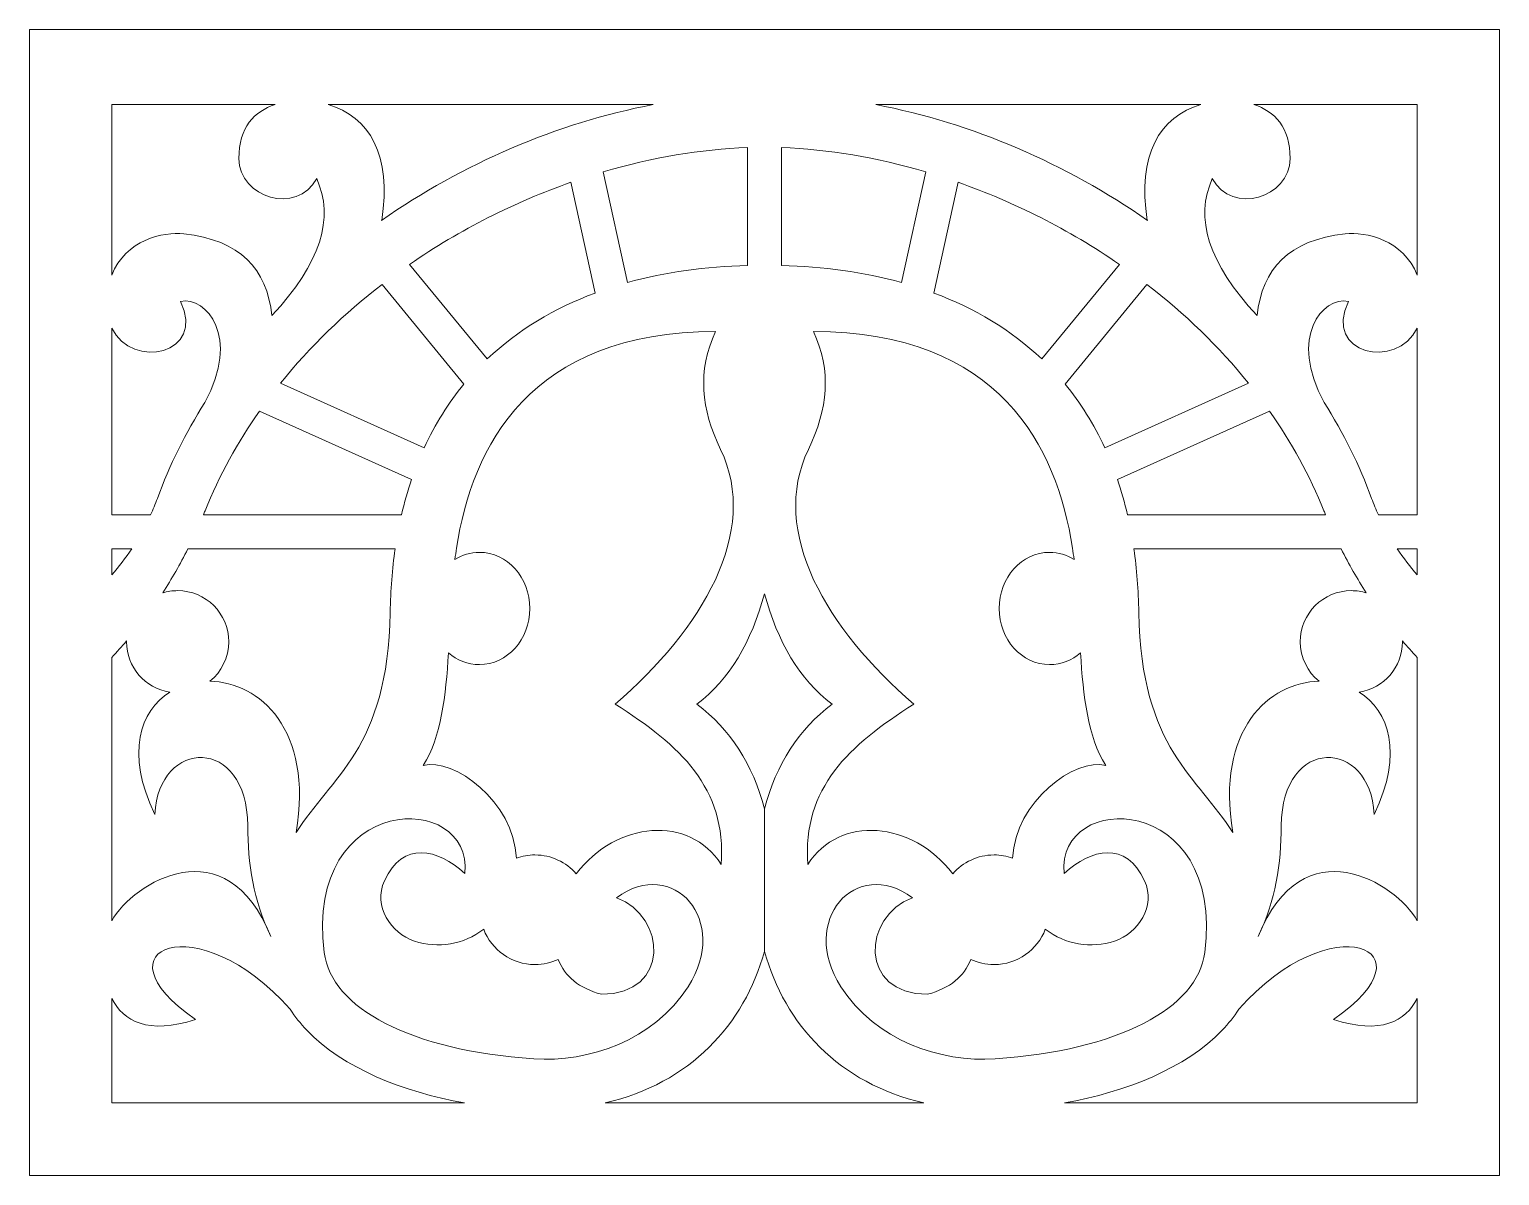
# Model space of a CAD drawing. Header units: centimetres. Extents: x -40.3 to 9.9, y -20.4 to 19.9.
# Drawn here: x -26.46 to -15.98, y -14.97 to -6.79 of the extents above; entities that cross this region are included whole.
import ezdxf

# ---------------------------------------------------------------- set-up
doc = ezdxf.new("R2010")
doc.units = ezdxf.units.CM
doc.header["$MEASUREMENT"] = 0
doc.layers.add('layer 2', color=7, linetype='Continuous', plot=False)

msp = doc.modelspace()

# ---------------------------------------------------------------- linework, layer by layer
at = {"layer": 'layer 2', "color": 254, "lineweight": 9}
for points, knots in [([(-21.2248, -14.96773), (-21.2248, -14.96773), (-26.46478, -14.96773), (-26.46478, -14.96773), (-26.46478, -14.96773), (-26.46478, -14.96773), (-26.46478, -6.79479), (-26.46478, -6.79479), (-26.46478, -6.79479), (-26.46478, -6.79479), (-15.98481, -6.79479), (-15.98481, -6.79479), (-15.98481, -6.79479), (-15.98481, -6.79479), (-15.98481, -14.96773), (-15.98481, -14.96773), (-15.98481, -14.96773), (-15.98481, -14.96773), (-21.2248, -14.96773), (-21.2248, -14.96773)], [0, 0, 0, 0, 0.16666667, 0.16666667, 0.16666667, 0.16666667, 0.33333333, 0.33333333, 0.33333333, 0.33333333, 0.5, 0.5, 0.5, 0.5, 0.66666667, 0.66666667, 0.66666667, 0.66666667, 1, 1, 1, 1]), ([(-24.71352, -7.33129), (-24.71352, -7.33129), (-25.87808, -7.33129), (-25.87808, -7.33129), (-25.87808, -7.33129), (-25.87808, -7.33129), (-25.87808, -8.54718), (-25.87808, -8.54718), (-25.87808, -8.54718), (-25.78043, -8.2954), (-25.50995, -8.23631), (-25.36493, -8.25232), (-25.36493, -8.25232), (-24.95937, -8.29709), (-24.77332, -8.5022), (-24.73596, -8.83554), (-24.73596, -8.83554), (-24.38784, -8.46163), (-24.28895, -8.13757), (-24.41708, -7.85887), (-24.41708, -7.85887), (-24.55759, -8.11947), (-24.96985, -7.9967), (-24.97147, -7.71582), (-24.97147, -7.71582), (-24.97278, -7.49198), (-24.85929, -7.37782), (-24.71352, -7.33129)], [0, 0, 0, 0, 0.125, 0.125, 0.125, 0.125, 0.25, 0.25, 0.25, 0.25, 0.375, 0.375, 0.375, 0.375, 0.5, 0.5, 0.5, 0.5, 0.625, 0.625, 0.625, 0.625, 0.75, 0.75, 0.75, 0.75, 1, 1, 1, 1]), ([(-22.01798, -7.33129), (-22.01798, -7.33129), (-24.33584, -7.33129), (-24.33584, -7.33129), (-24.33584, -7.33129), (-24.04173, -7.4137), (-23.87966, -7.69377), (-23.95314, -8.1563), (-23.95314, -8.1563), (-23.95314, -8.1563), (-23.95378, -8.15693), (-23.95378, -8.15693), (-23.95378, -8.15693), (-23.37663, -7.75307), (-22.70675, -7.46157), (-22.01798, -7.33129)], [0, 0, 0, 0, 0.2, 0.2, 0.2, 0.2, 0.4, 0.4, 0.4, 0.4, 0.6, 0.6, 0.6, 0.6, 1, 1, 1, 1]), ([(-20.43161, -7.33129), (-20.43161, -7.33129), (-18.11375, -7.33129), (-18.11375, -7.33129), (-18.11375, -7.33129), (-18.40787, -7.4137), (-18.56993, -7.69377), (-18.49645, -8.1563), (-18.49645, -8.1563), (-18.49645, -8.1563), (-18.49581, -8.15693), (-18.49581, -8.15693), (-18.49581, -8.15693), (-19.07296, -7.75307), (-19.74285, -7.46157), (-20.43161, -7.33129)], [0, 0, 0, 0, 0.2, 0.2, 0.2, 0.2, 0.4, 0.4, 0.4, 0.4, 0.6, 0.6, 0.6, 0.6, 1, 1, 1, 1]), ([(-17.73611, -7.33129), (-17.73611, -7.33129), (-16.57152, -7.33129), (-16.57152, -7.33129), (-16.57152, -7.33129), (-16.57152, -7.33129), (-16.57152, -8.54718), (-16.57152, -8.54718), (-16.57152, -8.54718), (-16.66917, -8.2954), (-16.93964, -8.23631), (-17.08467, -8.25232), (-17.08467, -8.25232), (-17.49026, -8.29709), (-17.67628, -8.5022), (-17.71363, -8.83554), (-17.71363, -8.83554), (-18.06179, -8.46163), (-18.16064, -8.13757), (-18.03251, -7.85887), (-18.03251, -7.85887), (-17.892, -8.11947), (-17.47974, -7.9967), (-17.47812, -7.71582), (-17.47812, -7.71582), (-17.47681, -7.49198), (-17.5903, -7.37782), (-17.73611, -7.33129)], [0, 0, 0, 0, 0.125, 0.125, 0.125, 0.125, 0.25, 0.25, 0.25, 0.25, 0.375, 0.375, 0.375, 0.375, 0.5, 0.5, 0.5, 0.5, 0.625, 0.625, 0.625, 0.625, 0.75, 0.75, 0.75, 0.75, 1, 1, 1, 1]), ([(-21.34587, -8.47761), (-21.64291, -8.48586), (-21.93159, -8.52502), (-22.20146, -8.59995), (-22.20146, -8.59995), (-22.20146, -8.59995), (-22.37369, -7.81026), (-22.37369, -7.81026), (-22.37369, -7.81026), (-22.02673, -7.70795), (-21.67854, -7.64918), (-21.34598, -7.63761), (-21.34598, -7.63761), (-21.34598, -7.63761), (-21.34587, -8.47761), (-21.34587, -8.47761)], [0, 0, 0, 0, 0.2, 0.2, 0.2, 0.2, 0.4, 0.4, 0.4, 0.4, 0.6, 0.6, 0.6, 0.6, 1, 1, 1, 1]), ([(-21.10372, -8.47761), (-20.80668, -8.48586), (-20.51801, -8.52502), (-20.24813, -8.59995), (-20.24813, -8.59995), (-20.24813, -8.59995), (-20.0759, -7.81026), (-20.0759, -7.81026), (-20.0759, -7.81026), (-20.42286, -7.70795), (-20.77105, -7.64918), (-21.10362, -7.63761), (-21.10362, -7.63761), (-21.10362, -7.63761), (-21.10372, -8.47761), (-21.10372, -8.47761)], [0, 0, 0, 0, 0.2, 0.2, 0.2, 0.2, 0.4, 0.4, 0.4, 0.4, 0.6, 0.6, 0.6, 0.6, 1, 1, 1, 1]), ([(-22.43299, -8.67502), (-22.72117, -8.78265), (-22.98202, -8.93685), (-23.20088, -9.14478), (-23.20088, -9.14478), (-23.20088, -9.14478), (-23.7545, -8.47009), (-23.7545, -8.47009), (-23.7545, -8.47009), (-23.39519, -8.22209), (-23.00354, -8.02514), (-22.60529, -7.88505), (-22.60529, -7.88505), (-22.60529, -7.88505), (-22.43299, -8.67502), (-22.43299, -8.67502)], [0, 0, 0, 0, 0.2, 0.2, 0.2, 0.2, 0.4, 0.4, 0.4, 0.4, 0.6, 0.6, 0.6, 0.6, 1, 1, 1, 1]), ([(-20.0166, -8.67502), (-19.72842, -8.78265), (-19.46757, -8.93685), (-19.24871, -9.14478), (-19.24871, -9.14478), (-19.24871, -9.14478), (-18.6951, -8.47009), (-18.6951, -8.47009), (-18.6951, -8.47009), (-19.0544, -8.22209), (-19.44606, -8.02514), (-19.84431, -7.88505), (-19.84431, -7.88505), (-19.84431, -7.88505), (-20.0166, -8.67502), (-20.0166, -8.67502)], [0, 0, 0, 0, 0.2, 0.2, 0.2, 0.2, 0.4, 0.4, 0.4, 0.4, 0.6, 0.6, 0.6, 0.6, 1, 1, 1, 1]), ([(-23.36746, -9.32364), (-23.47735, -9.4571), (-23.57257, -9.6083), (-23.65078, -9.77819), (-23.65078, -9.77819), (-23.65078, -9.77819), (-24.67535, -9.31831), (-24.67535, -9.31831), (-24.67535, -9.31831), (-24.46383, -9.055), (-24.21822, -8.81906), (-23.95057, -8.613), (-23.95057, -8.613), (-23.95057, -8.613), (-23.36746, -9.32364), (-23.36746, -9.32364)], [0, 0, 0, 0, 0.2, 0.2, 0.2, 0.2, 0.4, 0.4, 0.4, 0.4, 0.6, 0.6, 0.6, 0.6, 1, 1, 1, 1]), ([(-19.08213, -9.32364), (-18.97227, -9.4571), (-18.87702, -9.6083), (-18.79881, -9.77819), (-18.79881, -9.77819), (-18.79881, -9.77819), (-17.77424, -9.31831), (-17.77424, -9.31831), (-17.77424, -9.31831), (-17.98577, -9.055), (-18.23137, -8.81906), (-18.49902, -8.613), (-18.49902, -8.613), (-18.49902, -8.613), (-19.08213, -9.32364), (-19.08213, -9.32364)], [0, 0, 0, 0, 0.2, 0.2, 0.2, 0.2, 0.4, 0.4, 0.4, 0.4, 0.6, 0.6, 0.6, 0.6, 1, 1, 1, 1]), ([(-25.87808, -8.92507), (-25.87808, -8.92507), (-25.87808, -10.25698), (-25.87808, -10.25698), (-25.87808, -10.25698), (-25.87808, -10.25698), (-25.60072, -10.25698), (-25.60072, -10.25698), (-25.60072, -10.25698), (-25.5834, -10.21864), (-25.56738, -10.17934), (-25.55271, -10.13909), (-25.55271, -10.13909), (-25.46642, -9.9023), (-25.35191, -9.67321), (-25.21383, -9.45448), (-25.21383, -9.45448), (-25.21383, -9.45448), (-25.2145, -9.45519), (-25.2145, -9.45519), (-25.2145, -9.45519), (-24.95814, -8.983), (-25.20081, -8.70085), (-25.38874, -8.73394), (-25.38874, -8.73394), (-25.20268, -9.11451), (-25.73189, -9.2219), (-25.87808, -8.92507)], [0, 0, 0, 0, 0.125, 0.125, 0.125, 0.125, 0.25, 0.25, 0.25, 0.25, 0.375, 0.375, 0.375, 0.375, 0.5, 0.5, 0.5, 0.5, 0.625, 0.625, 0.625, 0.625, 0.75, 0.75, 0.75, 0.75, 1, 1, 1, 1]), ([(-16.57152, -8.92507), (-16.57152, -8.92507), (-16.57152, -10.25698), (-16.57152, -10.25698), (-16.57152, -10.25698), (-16.57152, -10.25698), (-16.84887, -10.25698), (-16.84887, -10.25698), (-16.84887, -10.25698), (-16.86619, -10.21864), (-16.88221, -10.17934), (-16.89692, -10.13909), (-16.89692, -10.13909), (-16.98321, -9.9023), (-17.09768, -9.67321), (-17.23576, -9.45448), (-17.23576, -9.45448), (-17.23576, -9.45448), (-17.23509, -9.45519), (-17.23509, -9.45519), (-17.23509, -9.45519), (-17.49145, -8.983), (-17.24878, -8.70085), (-17.06089, -8.73394), (-17.06089, -8.73394), (-17.24694, -9.11451), (-16.71771, -9.2219), (-16.57152, -8.92507)], [0, 0, 0, 0, 0.125, 0.125, 0.125, 0.125, 0.25, 0.25, 0.25, 0.25, 0.375, 0.375, 0.375, 0.375, 0.5, 0.5, 0.5, 0.5, 0.625, 0.625, 0.625, 0.625, 0.75, 0.75, 0.75, 0.75, 1, 1, 1, 1]), ([(-22.99377, -12.70438), (-22.95235, -12.68946), (-22.90772, -12.68127), (-22.86119, -12.68127), (-22.86119, -12.68127), (-22.74375, -12.68127), (-22.63841, -12.73313), (-22.5668, -12.81515), (-22.5668, -12.81515), (-22.28034, -12.43775), (-21.75841, -12.39446), (-21.53327, -12.74911), (-21.53327, -12.74911), (-21.49605, -12.20068), (-21.8254, -11.90065), (-22.28888, -11.60555), (-22.28888, -11.60555), (-21.66965, -11.07426), (-21.25538, -10.37665), (-21.53778, -9.79033), (-21.53778, -9.79033), (-21.6767, -9.50186), (-21.70468, -9.22998), (-21.57352, -8.9498), (-21.57352, -8.9498), (-22.90127, -8.9498), (-23.30954, -9.77244), (-23.42017, -10.49306), (-23.42017, -10.49306), (-23.42422, -10.5197), (-23.42793, -10.54658), (-23.43132, -10.57367), (-23.43132, -10.57367), (-23.37967, -10.54185), (-23.32026, -10.52368), (-23.25704, -10.52368), (-23.25704, -10.52368), (-23.05839, -10.52368), (-22.89728, -10.70279), (-22.89728, -10.92366), (-22.89728, -10.92366), (-22.89728, -11.1445), (-23.05839, -11.32361), (-23.25704, -11.32361), (-23.25704, -11.32361), (-23.34009, -11.32361), (-23.41653, -11.29228), (-23.47742, -11.23975), (-23.47742, -11.23975), (-23.49619, -11.54829), (-23.52974, -11.83764), (-23.65702, -12.0437), (-23.65702, -12.0437), (-23.44197, -11.98581), (-23.01095, -12.29939), (-22.99377, -12.70438)], [0, 0, 0, 0, 0.06666667, 0.06666667, 0.06666667, 0.06666667, 0.13333333, 0.13333333, 0.13333333, 0.13333333, 0.2, 0.2, 0.2, 0.2, 0.26666667, 0.26666667, 0.26666667, 0.26666667, 0.33333333, 0.33333333, 0.33333333, 0.33333333, 0.4, 0.4, 0.4, 0.4, 0.46666667, 0.46666667, 0.46666667, 0.46666667, 0.53333333, 0.53333333, 0.53333333, 0.53333333, 0.6, 0.6, 0.6, 0.6, 0.66666667, 0.66666667, 0.66666667, 0.66666667, 0.73333333, 0.73333333, 0.73333333, 0.73333333, 0.8, 0.8, 0.8, 0.8, 0.86666667, 0.86666667, 0.86666667, 0.86666667, 1, 1, 1, 1]), ([(-19.45583, -12.70438), (-19.49724, -12.68946), (-19.54187, -12.68127), (-19.58844, -12.68127), (-19.58844, -12.68127), (-19.70584, -12.68127), (-19.81118, -12.73313), (-19.88279, -12.81515), (-19.88279, -12.81515), (-20.16925, -12.43775), (-20.69118, -12.39446), (-20.91633, -12.74911), (-20.91633, -12.74911), (-20.95355, -12.20068), (-20.62419, -11.90065), (-20.16071, -11.60555), (-20.16071, -11.60555), (-20.77994, -11.07426), (-21.19421, -10.37665), (-20.91185, -9.79033), (-20.91185, -9.79033), (-20.77289, -9.50186), (-20.74491, -9.22998), (-20.87608, -8.9498), (-20.87608, -8.9498), (-19.54833, -8.9498), (-19.14006, -9.77244), (-19.02942, -10.49306), (-19.02942, -10.49306), (-19.02537, -10.5197), (-19.02166, -10.54658), (-19.01831, -10.57367), (-19.01831, -10.57367), (-19.06992, -10.54185), (-19.12933, -10.52368), (-19.19255, -10.52368), (-19.19255, -10.52368), (-19.3912, -10.52368), (-19.55231, -10.70279), (-19.55231, -10.92366), (-19.55231, -10.92366), (-19.55231, -11.1445), (-19.3912, -11.32361), (-19.19255, -11.32361), (-19.19255, -11.32361), (-19.10951, -11.32361), (-19.03306, -11.29228), (-18.97217, -11.23975), (-18.97217, -11.23975), (-18.9534, -11.54829), (-18.91985, -11.83764), (-18.79261, -12.0437), (-18.79261, -12.0437), (-19.00762, -11.98581), (-19.43865, -12.29939), (-19.45583, -12.70438)], [0, 0, 0, 0, 0.06666667, 0.06666667, 0.06666667, 0.06666667, 0.13333333, 0.13333333, 0.13333333, 0.13333333, 0.2, 0.2, 0.2, 0.2, 0.26666667, 0.26666667, 0.26666667, 0.26666667, 0.33333333, 0.33333333, 0.33333333, 0.33333333, 0.4, 0.4, 0.4, 0.4, 0.46666667, 0.46666667, 0.46666667, 0.46666667, 0.53333333, 0.53333333, 0.53333333, 0.53333333, 0.6, 0.6, 0.6, 0.6, 0.66666667, 0.66666667, 0.66666667, 0.66666667, 0.73333333, 0.73333333, 0.73333333, 0.73333333, 0.8, 0.8, 0.8, 0.8, 0.86666667, 0.86666667, 0.86666667, 0.86666667, 1, 1, 1, 1]), ([(-23.74042, -10.00348), (-23.7679, -10.0843), (-23.79207, -10.16872), (-23.81246, -10.25698), (-23.81246, -10.25698), (-23.81246, -10.25698), (-25.22452, -10.25698), (-25.22452, -10.25698), (-25.22452, -10.25698), (-25.2206, -10.24749), (-25.21672, -10.23804), (-25.21291, -10.22851), (-25.21291, -10.22851), (-25.11103, -9.97511), (-24.97955, -9.73748), (-24.82465, -9.51682), (-24.82465, -9.51682), (-24.82465, -9.51682), (-23.74042, -10.00348), (-23.74042, -10.00348)], [0, 0, 0, 0, 0.16666667, 0.16666667, 0.16666667, 0.16666667, 0.33333333, 0.33333333, 0.33333333, 0.33333333, 0.5, 0.5, 0.5, 0.5, 0.66666667, 0.66666667, 0.66666667, 0.66666667, 1, 1, 1, 1]), ([(-18.70921, -10.00348), (-18.68169, -10.0843), (-18.65756, -10.16872), (-18.63714, -10.25698), (-18.63714, -10.25698), (-18.63714, -10.25698), (-17.22511, -10.25698), (-17.22511, -10.25698), (-17.22511, -10.25698), (-17.22899, -10.24749), (-17.23287, -10.23804), (-17.23668, -10.22851), (-17.23668, -10.22851), (-17.3386, -9.97511), (-17.47004, -9.73748), (-17.62495, -9.51682), (-17.62495, -9.51682), (-17.62495, -9.51682), (-18.70921, -10.00348), (-18.70921, -10.00348)], [0, 0, 0, 0, 0.16666667, 0.16666667, 0.16666667, 0.16666667, 0.33333333, 0.33333333, 0.33333333, 0.33333333, 0.5, 0.5, 0.5, 0.5, 0.66666667, 0.66666667, 0.66666667, 0.66666667, 1, 1, 1, 1]), ([(-25.87808, -10.4992), (-25.87808, -10.4992), (-25.87808, -10.68395), (-25.87808, -10.68395), (-25.87808, -10.68395), (-25.82639, -10.6256), (-25.77866, -10.56404), (-25.73524, -10.4992), (-25.73524, -10.4992), (-25.73524, -10.4992), (-25.87808, -10.4992), (-25.87808, -10.4992)], [0, 0, 0, 0, 0.25, 0.25, 0.25, 0.25, 0.5, 0.5, 0.5, 0.5, 1, 1, 1, 1]), ([(-25.17781, -11.44299), (-24.8256, -11.44877), (-24.44008, -11.78441), (-24.56274, -12.52185), (-24.56274, -12.52185), (-24.56274, -12.52185), (-24.56271, -12.52199), (-24.56271, -12.52199), (-24.56271, -12.52199), (-24.3177, -12.12515), (-23.90929, -11.92866), (-23.89307, -10.95249), (-23.89307, -10.95249), (-23.89042, -10.79243), (-23.87825, -10.64155), (-23.85754, -10.4992), (-23.85754, -10.4992), (-23.85754, -10.4992), (-25.33501, -10.4992), (-25.33501, -10.4992), (-25.33501, -10.4992), (-25.39011, -10.6087), (-25.45005, -10.71302), (-25.51482, -10.81257), (-25.51482, -10.81257), (-25.4811, -10.80227), (-25.44529, -10.7967), (-25.40818, -10.7967), (-25.40818, -10.7967), (-25.20706, -10.7967), (-25.04397, -10.95982), (-25.04397, -11.16094), (-25.04397, -11.16094), (-25.04397, -11.27464), (-25.09611, -11.37621), (-25.17781, -11.44299)], [0, 0, 0, 0, 0.1, 0.1, 0.1, 0.1, 0.2, 0.2, 0.2, 0.2, 0.3, 0.3, 0.3, 0.3, 0.4, 0.4, 0.4, 0.4, 0.5, 0.5, 0.5, 0.5, 0.6, 0.6, 0.6, 0.6, 0.7, 0.7, 0.7, 0.7, 0.8, 0.8, 0.8, 0.8, 1, 1, 1, 1]), ([(-17.27178, -11.44299), (-17.62399, -11.44877), (-18.00951, -11.78441), (-17.88688, -12.52185), (-17.88688, -12.52185), (-17.88688, -12.52185), (-17.88688, -12.52199), (-17.88688, -12.52199), (-17.88688, -12.52199), (-18.13189, -12.12515), (-18.54033, -11.92866), (-18.55653, -10.95249), (-18.55653, -10.95249), (-18.55917, -10.79243), (-18.57138, -10.64155), (-18.59205, -10.4992), (-18.59205, -10.4992), (-18.59205, -10.4992), (-17.11458, -10.4992), (-17.11458, -10.4992), (-17.11458, -10.4992), (-17.05948, -10.6087), (-16.99954, -10.71302), (-16.93481, -10.81257), (-16.93481, -10.81257), (-16.9685, -10.80227), (-17.0043, -10.7967), (-17.04142, -10.7967), (-17.04142, -10.7967), (-17.24253, -10.7967), (-17.40562, -10.95982), (-17.40562, -11.16094), (-17.40562, -11.16094), (-17.40562, -11.27464), (-17.35348, -11.37621), (-17.27178, -11.44299)], [0, 0, 0, 0, 0.1, 0.1, 0.1, 0.1, 0.2, 0.2, 0.2, 0.2, 0.3, 0.3, 0.3, 0.3, 0.4, 0.4, 0.4, 0.4, 0.5, 0.5, 0.5, 0.5, 0.6, 0.6, 0.6, 0.6, 0.7, 0.7, 0.7, 0.7, 0.8, 0.8, 0.8, 0.8, 1, 1, 1, 1]), ([(-16.57152, -10.4992), (-16.57152, -10.4992), (-16.57152, -10.68395), (-16.57152, -10.68395), (-16.57152, -10.68395), (-16.6232, -10.6256), (-16.67093, -10.56404), (-16.71436, -10.4992), (-16.71436, -10.4992), (-16.71436, -10.4992), (-16.57152, -10.4992), (-16.57152, -10.4992)], [0, 0, 0, 0, 0.25, 0.25, 0.25, 0.25, 0.5, 0.5, 0.5, 0.5, 1, 1, 1, 1]), ([(-21.2248, -10.81868), (-21.31871, -11.15921), (-21.47072, -11.43195), (-21.70768, -11.60555), (-21.70768, -11.60555), (-21.47075, -11.7855), (-21.30777, -12.03714), (-21.2248, -12.3515), (-21.2248, -12.3515), (-21.2248, -12.3515), (-21.22476, -13.36887), (-21.22476, -13.36887), (-21.22476, -13.36887), (-21.08051, -13.89186), (-20.69309, -14.31029), (-20.08949, -14.44911), (-20.08949, -14.44911), (-20.08949, -14.44911), (-22.36011, -14.44911), (-22.36011, -14.44911), (-22.36011, -14.44911), (-21.7565, -14.31029), (-21.36908, -13.89186), (-21.22483, -13.36887), (-21.22483, -13.36887), (-21.22483, -13.36887), (-21.2248, -12.3515), (-21.2248, -12.3515), (-21.2248, -12.3515), (-21.14182, -12.03714), (-20.97887, -11.7855), (-20.74195, -11.60555), (-20.74195, -11.60555), (-20.97891, -11.43195), (-21.13092, -11.15921), (-21.2248, -10.81868)], [0, 0, 0, 0, 0.1, 0.1, 0.1, 0.1, 0.2, 0.2, 0.2, 0.2, 0.3, 0.3, 0.3, 0.3, 0.4, 0.4, 0.4, 0.4, 0.5, 0.5, 0.5, 0.5, 0.6, 0.6, 0.6, 0.6, 0.7, 0.7, 0.7, 0.7, 0.8, 0.8, 0.8, 0.8, 1, 1, 1, 1]), ([(-25.87808, -11.2726), (-25.87808, -11.2726), (-25.87808, -13.15142), (-25.87808, -13.15142), (-25.87808, -13.15142), (-25.72525, -12.87802), (-25.06192, -12.46932), (-24.74365, -13.26357), (-24.74365, -13.26357), (-24.86896, -13.00544), (-24.90677, -12.74294), (-24.90889, -12.47292), (-24.90889, -12.47292), (-24.91101, -11.82826), (-25.5446, -11.84836), (-25.5706, -12.39245), (-25.5706, -12.39245), (-25.78223, -11.95384), (-25.67523, -11.65391), (-25.46476, -11.52077), (-25.46476, -11.52077), (-25.63903, -11.49358), (-25.77242, -11.3428), (-25.77242, -11.16094), (-25.77242, -11.16094), (-25.77242, -11.15914), (-25.77235, -11.15741), (-25.77235, -11.15561), (-25.77235, -11.15561), (-25.8066, -11.19544), (-25.84185, -11.23439), (-25.87808, -11.2726)], [0, 0, 0, 0, 0.11111111, 0.11111111, 0.11111111, 0.11111111, 0.22222222, 0.22222222, 0.22222222, 0.22222222, 0.33333333, 0.33333333, 0.33333333, 0.33333333, 0.44444444, 0.44444444, 0.44444444, 0.44444444, 0.55555556, 0.55555556, 0.55555556, 0.55555556, 0.66666667, 0.66666667, 0.66666667, 0.66666667, 0.77777778, 0.77777778, 0.77777778, 0.77777778, 1, 1, 1, 1]), ([(-16.57152, -11.2726), (-16.57152, -11.2726), (-16.57152, -13.15142), (-16.57152, -13.15142), (-16.57152, -13.15142), (-16.72434, -12.87802), (-17.38767, -12.46932), (-17.70594, -13.26357), (-17.70594, -13.26357), (-17.58067, -13.00544), (-17.54282, -12.74294), (-17.54074, -12.47292), (-17.54074, -12.47292), (-17.53859, -11.82826), (-16.905, -11.84836), (-16.879, -12.39245), (-16.879, -12.39245), (-16.66737, -11.95384), (-16.77436, -11.65391), (-16.98483, -11.52077), (-16.98483, -11.52077), (-16.81059, -11.49358), (-16.67717, -11.3428), (-16.67717, -11.16094), (-16.67717, -11.16094), (-16.67717, -11.15914), (-16.67724, -11.15741), (-16.67724, -11.15561), (-16.67724, -11.15561), (-16.64299, -11.19544), (-16.60775, -11.23439), (-16.57152, -11.2726)], [0, 0, 0, 0, 0.11111111, 0.11111111, 0.11111111, 0.11111111, 0.22222222, 0.22222222, 0.22222222, 0.22222222, 0.33333333, 0.33333333, 0.33333333, 0.33333333, 0.44444444, 0.44444444, 0.44444444, 0.44444444, 0.55555556, 0.55555556, 0.55555556, 0.55555556, 0.66666667, 0.66666667, 0.66666667, 0.66666667, 0.77777778, 0.77777778, 0.77777778, 0.77777778, 1, 1, 1, 1]), ([(-22.86119, -13.46278), (-23.02809, -13.46278), (-23.17058, -13.35808), (-23.22653, -13.21076), (-23.22653, -13.21076), (-23.3687, -13.32068), (-23.55182, -13.35032), (-23.71961, -13.2956), (-23.71961, -13.2956), (-23.88968, -13.24011), (-24.01523, -13.04597), (-23.9342, -12.86638), (-23.9342, -12.86638), (-23.8041, -12.57787), (-23.55271, -12.63619), (-23.36192, -12.81272), (-23.36192, -12.81272), (-23.29924, -12.22174), (-24.50626, -12.22471), (-24.36342, -13.37607), (-24.36342, -13.37607), (-24.31382, -13.77577), (-23.74434, -14.07513), (-22.87012, -14.13511), (-22.87012, -14.13511), (-22.47857, -14.16195), (-22.01756, -14.00627), (-21.7697, -13.62157), (-21.7697, -13.62157), (-21.46564, -13.14969), (-21.87602, -12.68815), (-22.27995, -12.98614), (-22.27995, -12.98614), (-21.92227, -13.12027), (-21.89384, -13.67402), (-22.38723, -13.67466), (-22.38723, -13.67466), (-22.54665, -13.63074), (-22.64924, -13.54777), (-22.69503, -13.42574), (-22.69503, -13.42574), (-22.74544, -13.44948), (-22.80175, -13.46278), (-22.86119, -13.46278)], [0, 0, 0, 0, 0.08333333, 0.08333333, 0.08333333, 0.08333333, 0.16666667, 0.16666667, 0.16666667, 0.16666667, 0.25, 0.25, 0.25, 0.25, 0.33333333, 0.33333333, 0.33333333, 0.33333333, 0.41666667, 0.41666667, 0.41666667, 0.41666667, 0.5, 0.5, 0.5, 0.5, 0.58333333, 0.58333333, 0.58333333, 0.58333333, 0.66666667, 0.66666667, 0.66666667, 0.66666667, 0.75, 0.75, 0.75, 0.75, 0.83333333, 0.83333333, 0.83333333, 0.83333333, 1, 1, 1, 1]), ([(-19.58844, -13.46278), (-19.4215, -13.46278), (-19.27902, -13.35808), (-19.22306, -13.21076), (-19.22306, -13.21076), (-19.0809, -13.32068), (-18.89777, -13.35032), (-18.72999, -13.2956), (-18.72999, -13.2956), (-18.55991, -13.24011), (-18.43436, -13.04597), (-18.51539, -12.86638), (-18.51539, -12.86638), (-18.64553, -12.57787), (-18.89692, -12.63619), (-19.08767, -12.81272), (-19.08767, -12.81272), (-19.15036, -12.22174), (-17.94333, -12.22471), (-18.08617, -13.37607), (-18.08617, -13.37607), (-18.13577, -13.77577), (-18.70526, -14.07513), (-19.57948, -14.13511), (-19.57948, -14.13511), (-19.97102, -14.16195), (-20.43203, -14.00627), (-20.6799, -13.62157), (-20.6799, -13.62157), (-20.98395, -13.14969), (-20.5736, -12.68815), (-20.16964, -12.98614), (-20.16964, -12.98614), (-20.52732, -13.12027), (-20.55575, -13.67402), (-20.06236, -13.67466), (-20.06236, -13.67466), (-19.90294, -13.63074), (-19.80039, -13.54777), (-19.75459, -13.42574), (-19.75459, -13.42574), (-19.70415, -13.44948), (-19.64784, -13.46278), (-19.58844, -13.46278)], [0, 0, 0, 0, 0.08333333, 0.08333333, 0.08333333, 0.08333333, 0.16666667, 0.16666667, 0.16666667, 0.16666667, 0.25, 0.25, 0.25, 0.25, 0.33333333, 0.33333333, 0.33333333, 0.33333333, 0.41666667, 0.41666667, 0.41666667, 0.41666667, 0.5, 0.5, 0.5, 0.5, 0.58333333, 0.58333333, 0.58333333, 0.58333333, 0.66666667, 0.66666667, 0.66666667, 0.66666667, 0.75, 0.75, 0.75, 0.75, 0.83333333, 0.83333333, 0.83333333, 0.83333333, 1, 1, 1, 1]), ([(-25.87808, -13.70373), (-25.87808, -13.70373), (-25.87808, -14.44911), (-25.87808, -14.44911), (-25.87808, -14.44911), (-25.87808, -14.44911), (-23.36312, -14.44911), (-23.36312, -14.44911), (-23.36312, -14.44911), (-23.80163, -14.3715), (-24.22757, -14.20136), (-24.4869, -13.93116), (-24.4869, -13.93116), (-24.4869, -13.93116), (-24.4869, -13.93127), (-24.4869, -13.93127), (-24.4869, -13.93127), (-24.4869, -13.93127), (-24.48725, -13.93081), (-24.48725, -13.93081), (-24.48725, -13.93081), (-24.53195, -13.88417), (-24.5716, -13.83457), (-24.60561, -13.78197), (-24.60561, -13.78197), (-25.25846, -13.0367), (-26.02564, -13.34241), (-25.28005, -13.85447), (-25.28005, -13.85447), (-25.61776, -13.96612), (-25.79606, -13.86463), (-25.87808, -13.70373)], [0, 0, 0, 0, 0.11111111, 0.11111111, 0.11111111, 0.11111111, 0.22222222, 0.22222222, 0.22222222, 0.22222222, 0.33333333, 0.33333333, 0.33333333, 0.33333333, 0.44444444, 0.44444444, 0.44444444, 0.44444444, 0.55555556, 0.55555556, 0.55555556, 0.55555556, 0.66666667, 0.66666667, 0.66666667, 0.66666667, 0.77777778, 0.77777778, 0.77777778, 0.77777778, 1, 1, 1, 1]), ([(-16.57152, -13.70373), (-16.57152, -13.70373), (-16.57152, -14.44911), (-16.57152, -14.44911), (-16.57152, -14.44911), (-16.57152, -14.44911), (-19.08647, -14.44911), (-19.08647, -14.44911), (-19.08647, -14.44911), (-18.64797, -14.3715), (-18.22202, -14.20136), (-17.9627, -13.93116), (-17.9627, -13.93116), (-17.9627, -13.93116), (-17.9627, -13.93127), (-17.9627, -13.93127), (-17.9627, -13.93127), (-17.9627, -13.93127), (-17.96234, -13.93081), (-17.96234, -13.93081), (-17.96234, -13.93081), (-17.91765, -13.88417), (-17.87799, -13.83457), (-17.84399, -13.78197), (-17.84399, -13.78197), (-17.19114, -13.0367), (-16.42395, -13.34241), (-17.16955, -13.85447), (-17.16955, -13.85447), (-16.83183, -13.96612), (-16.65354, -13.86463), (-16.57152, -13.70373)], [0, 0, 0, 0, 0.11111111, 0.11111111, 0.11111111, 0.11111111, 0.22222222, 0.22222222, 0.22222222, 0.22222222, 0.33333333, 0.33333333, 0.33333333, 0.33333333, 0.44444444, 0.44444444, 0.44444444, 0.44444444, 0.55555556, 0.55555556, 0.55555556, 0.55555556, 0.66666667, 0.66666667, 0.66666667, 0.66666667, 0.77777778, 0.77777778, 0.77777778, 0.77777778, 1, 1, 1, 1])]:
    msp.add_open_spline(points, degree=3, knots=knots, dxfattribs=at)

doc.saveas('drawing.dxf')
